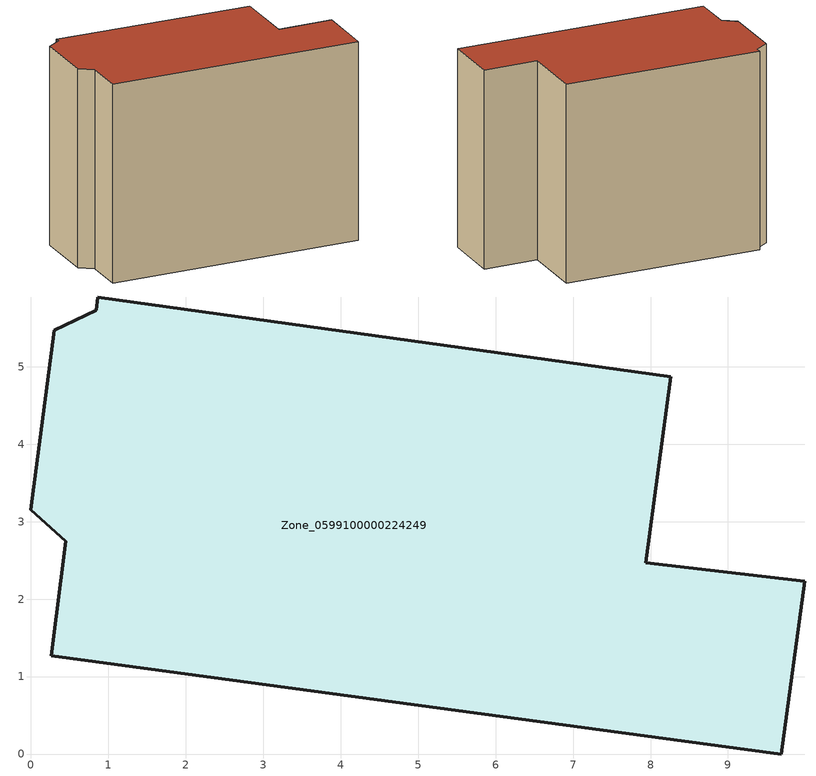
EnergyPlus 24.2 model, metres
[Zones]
Zone_0599100000224249
 floor ground (C_G): 9.69,0 0.26,1.27 0.45,2.75 0,3.15 0.3,5.47 0.84,5.73 0.86,5.9 8.26,4.87 7.94,2.47 9.99,2.23 z2.81
 wall outside (C_F): 0.84,5.73 0.3,5.47 0,3.15 0.45,2.75 0.26,1.27 9.69,0 9.99,2.23 7.94,2.47 8.26,4.87 0.86,5.9 0.84,5.73 z2.81:10.35
 roof outside (C_R): 8.26,4.87 0.86,5.9 0.84,5.73 0.3,5.47 0,3.15 0.45,2.75 0.26,1.27 9.69,0 9.99,2.23 7.94,2.47 z10.35
[BUILDING]
Pand.0599100000224249: North Axis=0; Terrain=City; Loads Convergence Tolerance Value=0.04; Temperature Convergence Tolerance Value=0.4; Solar Distribution=FullExterior; Maximum Number of Warmup Days=25; Minimum Number of Warmup Days=1
[Site:Location]
Rotterdam.The.Hague.AP_ZH_NLD Design_Conditions: Latitude=51.96; Longitude=4.45; Time Zone=1; Elevation=-4.5
[SITE:GROUNDTEMPERATURE:BUILDINGSURFACE]
18, 18, 18, 18, 18, 18, 18, 18, 18, 18, 18, 18
[MATERIAL] Thermal Absorptance=0.9; Solar Absorptance=0.7; Visible Absorptance=0.7
Name | Roughness | Thickness | Conductivity | Density | Specific Heat
G.TI.1946 | MediumSmooth | 0.15 | 1 | 540 | 1210
F.TI.1946 | Rough | 0.3 | 0.857143 | 1920 | 840
R.TI.1946 | MediumRough | 0.2 | 0.1 | 1500 | 1000
[CONSTRUCTION]
C_G: G.TI.1946
C_F: F.TI.1946
C_R: R.TI.1946
[ZONE]
Zone_0599100000224249: Type=1; Multiplier=1; Ceiling Height=Autocalculate; Volume=Autocalculate; Floor Area=autocalculate; Part of Total Floor Area=Yes
[ZONEINFILTRATION:DESIGNFLOWRATE]
Infil_Zone_0599100000224249: Zone or ZoneList or Space or SpaceList=Zone_0599100000224249; Schedule=AlwaysOn; Design Flow Rate Calculation Method=Flow/Area; Flow Rate per Floor Area=0.003; Constant Term Coefficient=1; Temperature Term Coefficient=0; Velocity Term Coefficient=0; Velocity Squared Term Coefficient=0
[HVACTEMPLATE:ZONE:IDEALLOADSAIRSYSTEM]
Zone_0599100000224249: Maximum Heating Supply Air Temperature=50; Minimum Cooling Supply Air Temperature=13; Maximum Heating Supply Air Humidity Ratio=0.0156; Minimum Cooling Supply Air Humidity Ratio=0.0077; Heating Limit=NoLimit; Cooling Limit=NoLimit; Dehumidification Control Type=ConstantSensibleHeatRatio; Cooling Sensible Heat Ratio=0.7; Dehumidification Setpoint=60; Humidification Control Type=None; Humidification Setpoint=30; Outdoor Air Method=None; Outdoor Air Flow Rate per Person=0.00944; Outdoor Air Flow Rate per Zone Floor Area=0; Outdoor Air Flow Rate per Zone=0; Demand Controlled Ventilation Type=None; Outdoor Air Economizer Type=NoEconomizer; Heat Recovery Type=None; Sensible Heat Recovery Effectiveness=0.7; Latent Heat Recovery Effectiveness=0.65
[ZONECONTROL:THERMOSTAT]
ThermostatControl_Zone_0599100000224249: Zone or ZoneList=Zone_0599100000224249; Control Type Schedule=DualSetpointControlType; Control 1=Thermostat_Zone_0599100000224249; Temperature Difference Between Cutout And Setpoint=0
[THERMOSTATSETPOINT:DUALSETPOINT]
Thermostat_Zone_0599100000224249: Heating Setpoint Temperature Schedule=HeatingSetpoint_Zone_0599100000224249; Cooling Setpoint Temperature Schedule=CoolingSetpoint_Zone_0599100000224249
[SCHEDULE:COMPACT]
HeatingSetpoint_Zone_0599100000224249: Through: 12/31, For: AllDays, Until: 24:00, 21
CoolingSetpoint_Zone_0599100000224249: Through: 12/31, For: AllDays, Until: 24:00, 24
DualSetpointControlType: Through: 12/31, For: AllDays, Until: 24:00, 4
AlwaysOn: Through: 12/31, For: AllDays, Until: 24:00, 1
